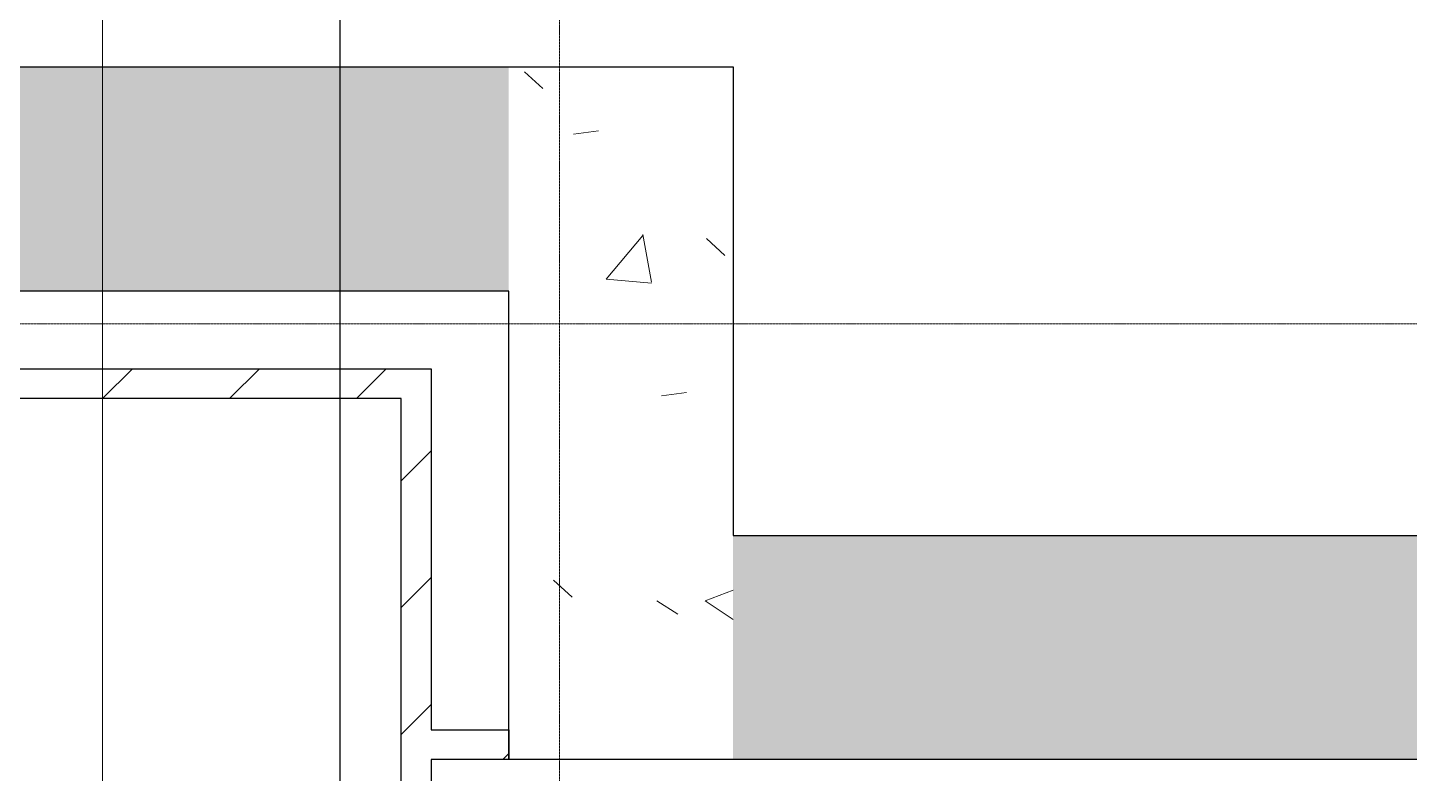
# Model space of a CAD drawing. Header units: millimetres. Extents: x -962357 to -591296, y -195428 to 59420.
# Drawn here: x -748238 to -738998, y 9188 to 14177 of the extents above; entities that cross this region are included whole.
import ezdxf

# ---------------------------------------------------------------- set-up
doc = ezdxf.new("R2010")
doc.units = ezdxf.units.MM
doc.linetypes.add('DPA_Grid _ Level 100', pattern=[10, 5.5, -1.6, 1.3, -1.6])
for name, color, linetype, lineweight in [('A-ANNO-NOTE', 3, 'Continuous', 25), ('A-FLOR-E', 2, 'Continuous', 9), ('A-WALL', 5, 'Continuous', 9), ('A-WALL-PATT', 1, 'Continuous', 9), ('G-ANNO-TEXT', 3, 'Continuous', 9), ('S-GRID', 251, 'Continuous', 9)]:
    doc.layers.add(name, color=color, linetype=linetype, lineweight=lineweight)
pattern_1 = [(50, (2.4, 1), (3643.682, -318.781), [381, -4191]), (355, (2.4, 1), (-704.856, 3821.136), [304.8, -3352.8]), (100.451, (306, -25.6), (2938.852, 3502.332), [323.8, -3561.801]), (46.184, (2.4, 1017), (5421.581, -840.856), [571.5, -6286.5]), (96.636, (454, 947), (4748.05, 4948.55), [485.7, -5342.702]), (351.184, (2.4, 1017), (4748.1, 4948.506), [457.2, -5029.2]), (21, (510.4, 763), (3032.288, -2045.304), [381, -4191]), (326, (510.4, 763), (1236.042, 3683.762), [304.8, -3352.8]), (71.451, (763, 592.5), (4268.343, 1638.425), [323.8, -3561.801]), (37.5, (2.4, 1), (61.772, 1691.1008), [167.64, -3144.52, 167.64, -3235.96, -3365.5]), (37.5, (2.4, 1), (61.772, 1691.1008), [-6715.76, 167.64, -3197.86]), (7.5, (2.4, 1), (1336.3933, 2003.6115), [167.64, -1772.92, 167.64, -3068.32, -1282.7]), (7.5, (2.4, 1), (1336.3933, 2003.6115), [-5176.52, 167.64, -1115.06]), (327.5, (-1130.5, 1), (2711.8178, -114.5786), [167.64, -1102.36, 167.64, -3794.76, -5257.8]), (327.5, (-1130.5, 1), (2711.8178, -114.5786), [-5232.4, 167.64, -5090.16]), (317.5, (-1638.5, 1), (2962.5856, 508.5334), [167.64, -1483.36, 167.64, -2463.8, -3733.8]), (317.5, (-1638.5, 1), (2962.5856, 508.5334), [-4282.44, 167.64, -3566.16])]
pattern_2 = [(45, (2.4, 1), (-424.26407, 424.26407), [])]

msp = doc.modelspace()

# ---------------------------------------------------------------- hatches: boundary and pattern name
at = {"layer": 'A-WALL-PATT'}
h = msp.add_hatch(dxfattribs=at)
h.set_pattern_fill('FP_1', color=256, style=0, pattern_type=2)
h.set_pattern_definition(pattern_1)
h.paths.add_polyline_path([(-745020, 12415), (-745020, 13915), (-848905, 13915), (-848905, 12415), (-777972.6, 12415)])
h = msp.add_hatch(dxfattribs=at)
h.set_pattern_fill('FP_1', color=256, style=0, pattern_type=2)
h.set_pattern_definition(pattern_1)
h.paths.add_polyline_path([(-745020, 9280), (-743520, 9280), (-743520, 13915), (-745020, 13915), (-745020, 11872.6)])
h = msp.add_hatch(dxfattribs=at)
h.set_pattern_fill('FP_2', color=256, style=0, pattern_type=2)
h.set_pattern_definition(pattern_2)
h.paths.add_polyline_path([(-748917.3, 11695), (-745740, 11695), (-745740, 11895), (-777090, 11895), (-777090, 11695), (-754728.4, 11695)])
h = msp.add_hatch(dxfattribs=at)
h.set_pattern_fill('FP_2', color=256, style=0, pattern_type=2)
h.set_pattern_definition(pattern_2)
h.paths.add_polyline_path([(-745540, 8145), (-745540, 11895), (-745740, 11895), (-745740, 8145)])
h = msp.add_hatch(dxfattribs=at)
h.set_pattern_fill('FP_1', color=256, style=0, pattern_type=2)
h.set_pattern_definition(pattern_1)
h.paths.add_polyline_path([(-714051, 9280), (-653820, 9280), (-653820, 10780), (-743520, 10780), (-743520, 9280), (-719862.1, 9280)])
h = msp.add_hatch(dxfattribs=at)
h.set_pattern_fill('FP_2', color=256, style=0, pattern_type=2)
h.set_pattern_definition(pattern_2)
h.paths.add_polyline_path([(-745020, 9280), (-745020, 9480), (-745540, 9480), (-745540, 9280)])

# ---------------------------------------------------------------- linework, layer by layer
at = {"layer": 'A-ANNO-NOTE'}
msp.add_line((-746147.7, 7623.3), (-746147.7, 27640.9), dxfattribs=at)
at = {"layer": 'A-FLOR-E'}
for p, q in [((-745020, 12415), (-848905, 12415)), ((-848905, 12415), (-745020, 12415)), ((-745020, 12415), (-848905, 12415)), ((-653820.7, 9280), (-745018.9, 9280)), ((-745018.9, 9280), (-726699.7, 9280)), ((-726699.7, 9280), (-745018.9, 9280))]:
    msp.add_line(p, q, dxfattribs=at)
at = {"layer": 'A-WALL', "color": 7, "lineweight": 25}
for p, q in [((-847405, 13915), (-745020, 13915)), ((-745020, 13915), (-743520, 13915)), ((-743520, 13915), (-743520, 10780)), ((-745020, 12415), (-785880, 12415)), ((-745020, 9280), (-745020, 12415)), ((-759640, 11895), (-745740, 11895)), ((-745740, 11895), (-745540, 11895)), ((-745540, 11895), (-745540, 9480)), ((-745740, 11695), (-759640, 11695)), ((-745740, 8145), (-745740, 11695)), ((-743520, 10780), (-653820, 10780)), ((-745540, 9480), (-745020, 9480)), ((-745020, 9480), (-745020, 9280)), ((-745540, 9280), (-745540, 8145)), ((-745020, 9280), (-745540, 9280)), ((-743520, 9280), (-745020, 9280)), ((-653820, 9280), (-743520, 9280))]:
    msp.add_line(p, q, dxfattribs=at)
at = {"layer": 'G-ANNO-TEXT', "color": 250}
msp.add_line((-747737.4, 7297.8), (-747737.4, 31860.5), dxfattribs=at)
at = {"layer": 'S-GRID', "linetype": 'DPA_Grid _ Level 100'}
for p, q in [((-744680, -30741.3), (-744680, 54920.2)), ((-601518.7, 12195), (-957857, 12195))]:
    msp.add_line(p, q, dxfattribs=at)

doc.saveas('drawing.dxf')
